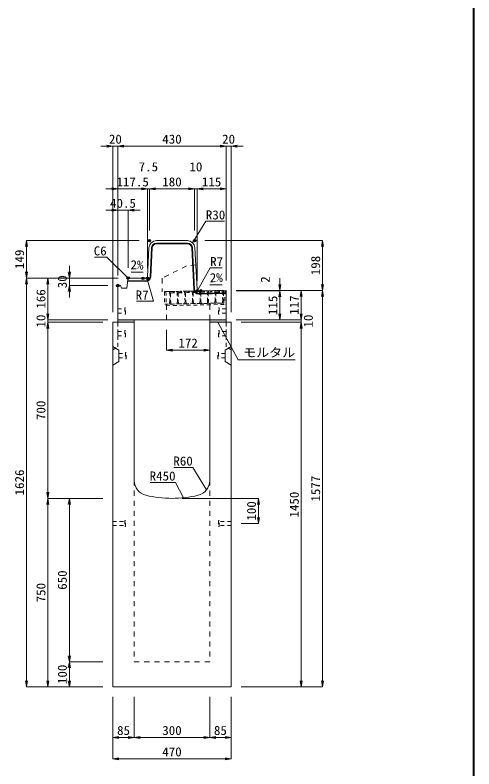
# Model space of a CAD drawing. Units: millimetres at full size. Extents: x -22536 to 51867, y -19720 to 38340.
# Drawn here: x 22776 to 24600, y -6496 to -3498 of the extents above; entities that cross this region are included whole.
import ezdxf
from ezdxf.enums import TextEntityAlignment as Align

# ---------------------------------------------------------------- set-up
doc = ezdxf.new("R2010")
doc.units = ezdxf.units.MM
doc.header["$LTSCALE"] = 20
doc.header["$PDMODE"] = 32
doc.header["$PDSIZE"] = 10
doc.linetypes.add('USER1', pattern=[2, 1, -1])
doc.linetypes.add('USER2', pattern=[1.35, 0.75, -0.6])
for name, color, linetype, lineweight in [('インサート', 3, 'USER2', 9), ('グレーチング', 7, 'USER2', 5), ('モルタル', 7, 'Continuous', 9), ('受枠', 3, 'USER2', 9), ('図枠', 7, 'Continuous', 5), ('寸法線', 7, 'Continuous', 13), ('引出線', 4, 'Continuous', 13), ('本体', 2, 'Continuous', 13), ('目地', 132, 'Continuous', 5)]:
    doc.layers.add(name, color=color, linetype=linetype, lineweight=lineweight)
doc.layers.add('作業エリア', color=11, linetype='Continuous')
doc.styles.add('ＭＳ 明朝', font='')
doc.styles.get('ＭＳ 明朝').set_extended_font_data('MS Mincho')

# ---------------------------------------------------------------- blocks, each defined once
blk = doc.blocks.new('open_arrow')
at = {"color": 0, "linetype": 'Continuous', "lineweight": -2}
blk.add_lwpolyline([(7.5, 1.25), (0, 0), (7.5, -1.25)], dxfattribs=at)

msp = doc.modelspace()

# ---------------------------------------------------------------- hatches: boundary and pattern name
at = {"layer": 'モルタル'}
for points in [[(23250, -4720), (23250, -4710), (23185, -4710), (23185, -4720)], [(23615, -4720), (23615, -4710), (23550, -4710), (23550, -4720)]]:
    msp.add_hatch(color=256, dxfattribs=at).paths.add_polyline_path(points)

# ---------------------------------------------------------------- linework, layer by layer
at = {"layer": 'インサート'}
for p, q in [((23185, -4666.5), (23212, -4666.5)), ((23185, -4666.5), (23185, -4683.5)), ((23215, -4662.5), (23212, -4662.5)), ((23212, -4662.5), (23212, -4687.5)), ((23215, -4687.5), (23215, -4662.5)), ((23585, -4662.5), (23588, -4662.5)), ((23585, -4687.5), (23585, -4662.5)), ((23588, -4662.5), (23588, -4687.5)), ((23615, -4666.5), (23588, -4666.5)), ((23615, -4666.5), (23615, -4683.5)), ((23185, -4683.5), (23212, -4683.5)), ((23212, -4687.5), (23215, -4687.5)), ((23588, -4687.5), (23585, -4687.5)), ((23615, -4683.5), (23588, -4683.5)), ((23185, -4756.5), (23212, -4756.5)), ((23185, -4756.5), (23185, -4773.5)), ((23215, -4752.5), (23212, -4752.5)), ((23212, -4752.5), (23212, -4777.5)), ((23215, -4777.5), (23215, -4752.5)), ((23585, -4752.5), (23588, -4752.5)), ((23585, -4777.5), (23585, -4752.5)), ((23588, -4752.5), (23588, -4777.5)), ((23615, -4756.5), (23588, -4756.5)), ((23615, -4756.5), (23615, -4773.5)), ((23185, -4773.5), (23212, -4773.5)), ((23212, -4777.5), (23215, -4777.5)), ((23588, -4777.5), (23585, -4777.5)), ((23615, -4773.5), (23588, -4773.5)), ((23188.2, -4844.5), (23215.2, -4844.5)), ((23188.2, -4844.5), (23188.2, -4861.5)), ((23218.2, -4840.5), (23215.2, -4840.5)), ((23215.2, -4840.5), (23215.2, -4865.5)), ((23218.2, -4865.5), (23218.2, -4840.5)), ((23581.8, -4840.5), (23584.8, -4840.5)), ((23581.8, -4865.5), (23581.8, -4840.5)), ((23584.8, -4840.5), (23584.8, -4865.5)), ((23611.8, -4844.5), (23584.8, -4844.5)), ((23611.8, -4844.5), (23611.8, -4861.5)), ((23188.2, -4861.5), (23215.2, -4861.5)), ((23215.2, -4865.5), (23218.2, -4865.5)), ((23584.8, -4865.5), (23581.8, -4865.5)), ((23611.8, -4861.5), (23584.8, -4861.5)), ((23165, -5511.5), (23212, -5511.5)), ((23165, -5511.5), (23165, -5528.5)), ((23215, -5507.5), (23212, -5507.5)), ((23212, -5507.5), (23212, -5532.5)), ((23215, -5532.5), (23215, -5507.5)), ((23588, -5507.5), (23585, -5507.5)), ((23585, -5507.5), (23585, -5532.5)), ((23588, -5532.5), (23588, -5507.5)), ((23635, -5511.5), (23588, -5511.5)), ((23635, -5528.5), (23635, -5511.5)), ((23165, -5528.5), (23212, -5528.5)), ((23212, -5532.5), (23215, -5532.5)), ((23585, -5532.5), (23588, -5532.5)), ((23635, -5528.5), (23588, -5528.5))]:
    msp.add_line(p, q, dxfattribs=at)
at = {"layer": 'グレーチング'}
for p, q in [((23389.92, -4597.5), (23604.88, -4593.2)), ((23395.04, -4603.4), (23419.92, -4596.9)), ((23395.04, -4603.4), (23420.04, -4602.9)), ((23425.04, -4602.8), (23449.91, -4596.3)), ((23425.04, -4602.8), (23450.03, -4602.3)), ((23455.03, -4602.2), (23479.91, -4595.7)), ((23455.03, -4602.2), (23480.03, -4601.7)), ((23485.03, -4601.6), (23509.9, -4595.1)), ((23485.03, -4601.6), (23510.02, -4601.1)), ((23515.02, -4601), (23539.89, -4594.5)), ((23515.02, -4601), (23540.01, -4600.5)), ((23545.01, -4600.4), (23569.89, -4593.9)), ((23545.01, -4600.4), (23570.01, -4599.9)), ((23575.01, -4599.8), (23599.88, -4593.3)), ((23575.01, -4599.8), (23600, -4599.3)), ((23390.92, -4647.49), (23605.88, -4643.19))]:
    msp.add_line(p, q, dxfattribs=at)
for points in [[(23389.92, -4597.5), (23394.92, -4597.4), (23395.04, -4603.4), (23394.06, -4604.42), (23394.78, -4640.41), (23395.8, -4641.39), (23395.92, -4647.39), (23390.92, -4647.49), (23390.8, -4641.49), (23391.78, -4640.47), (23391.06, -4604.48), (23390.04, -4603.5)], [(23419.92, -4596.9), (23424.92, -4596.8), (23425.04, -4602.8), (23424.06, -4603.82), (23424.78, -4639.81), (23425.8, -4640.79), (23425.92, -4646.79), (23420.92, -4646.89), (23420.8, -4640.89), (23421.78, -4639.87), (23421.06, -4603.88), (23420.04, -4602.9)], [(23449.91, -4596.3), (23454.91, -4596.2), (23455.03, -4602.2), (23454.05, -4603.22), (23454.77, -4639.21), (23455.79, -4640.19), (23455.91, -4646.19), (23450.91, -4646.29), (23450.79, -4640.29), (23451.77, -4639.27), (23451.05, -4603.28), (23450.03, -4602.3)], [(23479.91, -4595.7), (23484.91, -4595.6), (23485.03, -4601.6), (23484.05, -4602.62), (23484.77, -4638.61), (23485.79, -4639.59), (23485.91, -4645.59), (23480.91, -4645.69), (23480.79, -4639.69), (23481.77, -4638.67), (23481.05, -4602.68), (23480.03, -4601.7)], [(23509.9, -4595.1), (23514.9, -4595), (23515.02, -4601), (23514.04, -4602.02), (23514.76, -4638.01), (23515.78, -4638.99), (23515.9, -4644.99), (23510.9, -4645.09), (23510.78, -4639.09), (23511.76, -4638.07), (23511.04, -4602.08), (23510.02, -4601.1)], [(23539.89, -4594.5), (23544.89, -4594.4), (23545.01, -4600.4), (23544.03, -4601.42), (23544.75, -4637.41), (23545.77, -4638.39), (23545.89, -4644.39), (23540.89, -4644.49), (23540.77, -4638.49), (23541.75, -4637.47), (23541.03, -4601.48), (23540.01, -4600.5)], [(23569.89, -4593.9), (23574.89, -4593.8), (23575.01, -4599.8), (23574.03, -4600.82), (23574.75, -4636.81), (23575.77, -4637.79), (23575.89, -4643.79), (23570.89, -4643.89), (23570.77, -4637.89), (23571.75, -4636.87), (23571.03, -4600.88), (23570.01, -4599.9)], [(23599.88, -4593.3), (23604.88, -4593.2), (23605, -4599.2), (23604.02, -4600.22), (23604.74, -4636.21), (23605.76, -4637.19), (23605.88, -4643.19), (23600.88, -4643.29), (23600.76, -4637.29), (23601.74, -4636.27), (23601.02, -4600.28), (23600, -4599.3)]]:
    msp.add_lwpolyline(points, close=True, dxfattribs=at)
at = {"layer": 'モルタル'}
for points in [[(23185, -4710), (23250, -4710), (23250, -4720), (23185, -4720)], [(23550, -4710), (23615, -4710), (23615, -4720), (23550, -4720)]]:
    msp.add_lwpolyline(points, close=True, dxfattribs=at)
at = {"layer": '作業エリア'}
for p in [(23310, -4395), (23490, -4395), (23225.5, -4543.81), (23285, -4545), (23302.5, -4545), (23185, -4573.81), (23500, -4595), (23515, -4595)]:
    msp.add_point(p, dxfattribs=at)
at = {"layer": '受枠'}
for p, q in [((23369.93, -4597.9), (23612.88, -4593.04)), ((23369.93, -4597.9), (23370.93, -4647.89)), ((23375.93, -4597.78), (23377.05, -4653.77)), ((23606.88, -4593.16), (23607.88, -4643.15)), ((23612.88, -4593.04), (23614, -4649.03)), ((23370.93, -4647.89), (23607.88, -4643.15)), ((23550.89, -4644.29), (23551.01, -4650.29)), ((23377.05, -4653.77), (23614, -4649.03))]:
    msp.add_line(p, q, dxfattribs=at)
at = {"layer": '図枠', "lineweight": 40}
msp.add_line((24600, -18220), (24600, -1600), dxfattribs=at)
at = {"layer": '寸法線'}
for p, q in [((23233, -4019.42), (23117, -4019.42)), ((23165, -4680), (23165, -4019.42)), ((23185, -4019.42), (23615, -4019.42)), ((23185, -4533.81), (23185, -4019.42)), ((23185, -4533.81), (23185, -4019.42)), ((23567, -4019.42), (23683, -4019.42)), ((23615, -4553), (23615, -4019.42)), ((23615, -4553), (23615, -4019.42)), ((23635, -4680), (23635, -4019.42)), ((23137, -4189.42), (23302.5, -4189.42)), ((23185, -4533.81), (23185, -4189.42)), ((23254.5, -4189.42), (23358, -4189.42)), ((23302.5, -4505), (23302.5, -4189.42)), ((23302.5, -4505), (23302.5, -4189.42)), ((23310, -4355), (23310, -4189.42)), ((23310, -4189.42), (23490, -4189.42)), ((23310, -4355), (23310, -4189.42)), ((23442, -4189.42), (23548, -4189.42)), ((23490, -4355), (23490, -4189.42)), ((23490, -4355), (23490, -4189.42)), ((23500, -4555), (23500, -4189.42)), ((23500, -4189.42), (23615, -4189.42)), ((23500, -4555), (23500, -4189.42)), ((23615, -4553), (23615, -4189.42)), ((23137, -4274.42), (23273.5, -4274.42)), ((23185, -4533.81), (23185, -4274.42)), ((23225.5, -4503.81), (23225.5, -4274.42)), ((22822.06, -4395), (22822.06, -4543.81)), ((23270, -4395), (22822.06, -4395)), ((23530, -4395), (23998.78, -4395)), ((23998.78, -4395), (23998.78, -4593)), ((22992.06, -4495.81), (22992.06, -4621.81)), ((23185.5, -4543.81), (22822.06, -4543.81)), ((22822.06, -6170), (22822.06, -4543.81)), ((23185.5, -4543.81), (22822.06, -4543.81)), ((22907.06, -4543.81), (22907.06, -4710)), ((23185.5, -4543.81), (22907.06, -4543.81)), ((23185.5, -4543.81), (22992.06, -4543.81)), ((23828.78, -4545), (23828.78, -4643)), ((23145, -4573.81), (22992.06, -4573.81)), ((23655, -4593), (23828.78, -4593)), ((23655, -4593), (23913.78, -4593)), ((23655, -4593), (23998.78, -4593)), ((23655, -4593), (23998.78, -4593)), ((23655, -4595), (23828.78, -4595)), ((23655, -4595), (23828.78, -4595)), ((23828.78, -4595), (23828.78, -4710)), ((23913.78, -4593), (23913.78, -4710)), ((23998.78, -4593), (23998.78, -6170)), ((22907.06, -4662), (22907.06, -4768)), ((23913.78, -4662), (23913.78, -4768)), ((23145, -4710), (22907.06, -4710)), ((23145, -4710), (22907.06, -4710)), ((23125, -4720), (22907.06, -4720)), ((22907.06, -4720), (22907.06, -5420)), ((23125, -4720), (22907.06, -4720)), ((23655, -4710), (23828.78, -4710)), ((23655, -4710), (23913.78, -4710)), ((23655, -4710), (23913.78, -4710)), ((23675, -4720), (23913.78, -4720)), ((23675, -4720), (23913.78, -4720)), ((23913.78, -4720), (23913.78, -6170)), ((23378, -4750), (23378, -4830.23)), ((23378, -4830.23), (23550, -4830.23)), ((23125, -5420), (22907.06, -5420)), ((22907.06, -6170), (22907.06, -5420)), ((23125, -5420), (22907.06, -5420)), ((22992.06, -5420), (22992.06, -6070)), ((23125, -5420), (22992.06, -5420)), ((23440, -5420), (23743.78, -5420)), ((23743.78, -5420), (23743.78, -5520)), ((23675, -5520), (23743.78, -5520)), ((23125, -6070), (22992.06, -6070)), ((22992.06, -6070), (22992.06, -6170)), ((23125, -6070), (22992.06, -6070)), ((23125, -6170), (22822.06, -6170)), ((23125, -6170), (22907.06, -6170)), ((23125, -6170), (22992.06, -6170)), ((23675, -6170), (23913.78, -6170)), ((23675, -6170), (23998.78, -6170)), ((23165, -6210), (23165, -6371.16)), ((23165, -6210), (23165, -6456.16)), ((23250, -6210), (23250, -6371.16)), ((23250, -6210), (23250, -6371.16)), ((23550, -6210), (23550, -6371.16)), ((23550, -6210), (23550, -6371.16)), ((23635, -6210), (23635, -6371.16)), ((23635, -6210), (23635, -6456.16)), ((23165, -6371.16), (23250, -6371.16)), ((23250, -6371.16), (23550, -6371.16)), ((23550, -6371.16), (23635, -6371.16)), ((23165, -6456.16), (23635, -6456.16))]:
    msp.add_line(p, q, dxfattribs=at)
at = {"layer": '引出線'}
for points in [[(23482.14, -4403.26), (23534.6, -4317.93), (23609.27, -4317.93)], [(23228.13, -4546.85), (23140.5, -4461.04), (23092.16, -4461.04)], [(23286.1, -4520.96), (23237.36, -4519.98), (23286.11, -4520.96)], [(23501.83, -4593.07), (23551.86, -4503.47), (23599.79, -4503.47)], [(23300.67, -4543.07), (23327.18, -4636.44), (23259.25, -4636.44)], [(23550.86, -4571.41), (23599.57, -4570.44), (23550.83, -4571.41)], [(23582.5, -4720), (23663.13, -4869.03), (23889.05, -4869.03)], [(23537.07, -5386.68), (23482.66, -5296.79), (23407.98, -5296.79)], [(23446.44, -5417.6), (23414.22, -5356.45), (23313.21, -5356.45)]]:
    msp.add_lwpolyline(points, dxfattribs=at)
at = {"layer": '本体'}
for p, q in [((23338.54, -4395), (23461.46, -4395)), ((23302.83, -4538.35), (23308.57, -4423.5)), ((23499.67, -4588.35), (23491.43, -4423.5)), ((23224.76, -4549.76), (23220.5, -4583.81)), ((23224.76, -4549.76), (23231.5, -4543.93)), ((23231.5, -4543.93), (23285, -4545)), ((23285, -4545), (23295.84, -4545)), ((23185, -4710), (23185, -4573.81)), ((23195, -4573.81), (23185, -4573.81)), ((23200, -4583.81), (23195, -4573.81)), ((23220.5, -4583.81), (23200, -4583.81)), ((23515, -4595), (23506.66, -4595)), ((23615, -4593), (23515, -4595)), ((23615, -4710), (23615, -4593)), ((23165, -4720), (23165, -6170)), ((23165, -4720), (23250, -4720)), ((23185, -4710), (23615, -4710)), ((23250, -4720), (23250, -5349.47)), ((23550, -4720), (23635, -4720)), ((23550, -4720), (23550, -5349.47)), ((23635, -4720), (23635, -6170)), ((23165, -6170), (23635, -6170))]:
    msp.add_line(p, q, dxfattribs=at)
at = {"layer": '本体', "linetype": 'USER1'}
for p, q in [((23458, -4495), (23361, -4545)), ((23494.85, -4492), (23458, -4495)), ((23361, -4545), (23361, -4598.08)), ((23515, -4595), (23361, -4598.08)), ((23550, -4710), (23550, -4644.31)), ((23378, -4710), (23378, -4647.75))]:
    msp.add_line(p, q, dxfattribs=at)
at = {"layer": '本体', "linetype": 'USER2', "lineweight": 9}
for p, q in [((23185, -4817), (23185, -4720)), ((23615, -4817), (23615, -4720)), ((23165, -4829.5), (23185, -4817)), ((23635, -4829.5), (23615, -4817))]:
    msp.add_line(p, q, dxfattribs=at)
at = {"layer": '本体', "lineweight": 9}
for p, q in [((23165, -4816), (23188.2, -4830.5)), ((23634.58, -4816.26), (23611.8, -4830.5)), ((23188.2, -4830.5), (23188.2, -4875.5)), ((23611.8, -4830.5), (23611.8, -4875.5)), ((23188.2, -4875.5), (23165, -4890)), ((23611.8, -4875.5), (23635, -4890))]:
    msp.add_line(p, q, dxfattribs=at)
at = {"layer": '本体', "linetype": 'USER1', "lineweight": 15}
for p, q in [((23250, -5349.47), (23250, -6070)), ((23550, -5349.47), (23550, -6070)), ((23250, -6070), (23550, -6070))]:
    msp.add_line(p, q, dxfattribs=at)
at = {"layer": '本体'}
for centre, radius, start, end in [((23338.54, -4425), 30, 90, 177.13759), ((23461.46, -4425), 30, 2.86241, 90), ((23295.84, -4538), 7, 270, 357.13759), ((23506.66, -4588), 7, 182.86241, 270), ((23310, -5349.47), 60, 180, 256.65764), ((23490, -5349.47), 60, 283.34236, 0), ((23400, -4970), 450, 256.65764, 283.34236)]:
    msp.add_arc(centre, radius, start, end, dxfattribs=at)
at = {"layer": '目地'}
for p, q in [((23338.54, -4405), (23461.46, -4405)), ((23312.81, -4539.06), (23318.56, -4424)), ((23315.81, -4539.21), (23321.56, -4424.15)), ((23338.54, -4408), (23461.46, -4408)), ((23478.44, -4424.15), (23486.69, -4589.16)), ((23481.44, -4424), (23489.69, -4589.01)), ((23223.88, -4556.78), (23295.43, -4558.21)), ((23224.25, -4553.79), (23295.49, -4555.21)), ((23507.01, -4605.16), (23615, -4603)), ((23507.07, -4608.16), (23615, -4606))]:
    msp.add_line(p, q, dxfattribs=at)
for centre, radius, start, end in [((23338.54, -4425), 20, 90, 177.13759), ((23461.46, -4425), 20, 2.86241, 90), ((23338.54, -4425), 17, 90, 177.13759), ((23461.46, -4425), 17, 2.86241, 90), ((23295.83, -4538.22), 20, 268.85424, 357.13759), ((23295.83, -4538.22), 17, 268.85424, 357.13759), ((23506.67, -4588.17), 20, 182.86241, 271.14576), ((23506.67, -4588.17), 17, 182.86241, 271.14576)]:
    msp.add_arc(centre, radius, start, end, dxfattribs=at)

# ---------------------------------------------------------------- block references
at = {"layer": '寸法線', "xscale": 3.2, "yscale": 3.2}
for p, rotation in [((23165, -4019.42), 180), ((23615, -4019.42), 180), ((23615, -4019.42), 180), ((23185, -4189.42), 180), ((23302.5, -4189.42), 180), ((23302.5, -4189.42), 180), ((23490, -4189.42), 180), ((23490, -4189.42), 180), ((23615, -4189.42), 180), ((23185, -4274.42), 180), ((22822.06, -4395), 270), ((23998.78, -4395), 270), ((22822.06, -4543.81), 90), ((22992.06, -4543.81), 90), ((22822.06, -4543.81), 270), ((22907.06, -4543.81), 270), ((22992.06, -4573.81), 270), ((23828.78, -4593), 90), ((23998.78, -4593), 90), ((23828.78, -4595), 270), ((23828.78, -4595), 270), ((23913.78, -4593), 270), ((23998.78, -4593), 270), ((22907.06, -4710), 90), ((22907.06, -4710), 90), ((23828.78, -4710), 90), ((23913.78, -4710), 90), ((23913.78, -4710), 90), ((22907.06, -4720), 270), ((22907.06, -4720), 270), ((23913.78, -4720), 270), ((23913.78, -4720), 270), ((23550, -4830.23), 180), ((22907.06, -5420), 90), ((22907.06, -5420), 270), ((22992.06, -5420), 270), ((23743.78, -5420), 270), ((23743.78, -5520), 90), ((22992.06, -6070), 90), ((22992.06, -6070), 270), ((22822.06, -6170), 90), ((22907.06, -6170), 90), ((22992.06, -6170), 90), ((23913.78, -6170), 90), ((23998.78, -6170), 90), ((23250, -6371.16), 180), ((23550, -6371.16), 180), ((23635, -6371.16), 180), ((23635, -6456.16), 180)]:
    msp.add_blockref('open_arrow', p, dxfattribs=dict(at, rotation=rotation))
for p in [(23185, -4019.42), (23185, -4019.42), (23635, -4019.42), (23310, -4189.42), (23310, -4189.42), (23500, -4189.42), (23500, -4189.42), (23225.5, -4274.42), (23378, -4830.23), (23165, -6371.16), (23250, -6371.16), (23550, -6371.16), (23165, -6456.16)]:
    msp.add_blockref('open_arrow', p, dxfattribs=at)
at = {"layer": '引出線', "xscale": 0.0533, "yscale": 0.0533}
for p, rotation in [((23482.14, -4403.26), 58.4), ((23286.1, -4520.96), 178.9), ((23228.13, -4546.85), 135.6), ((23300.67, -4543.07), 285.9), ((23550.86, -4571.41), 1.1), ((23501.83, -4593.07), 60.8), ((23582.5, -4720), 298.4), ((23537.07, -5386.68), 121.2), ((23446.44, -5417.6), 117.8)]:
    msp.add_blockref('open_arrow', p, dxfattribs=dict(at, rotation=rotation))

# ---------------------------------------------------------------- texts
at = {"layer": '寸法線', "style": 'ＭＳ 明朝', "width": 1.05}
for s, p in [('20', (23175, -3991.42)), ('430', (23400, -3991.42)), ('20', (23625, -3991.42)), ('7.5', (23306.25, -4101.42)), ('10', (23495, -4101.42)), ('117.5', (23243.75, -4161.42)), ('180', (23400, -4161.42)), ('115', (23557.5, -4161.42)), ('40.5', (23205.25, -4246.42)), ('172', (23464, -4802.23)), ('85', (23207.5, -6343.16)), ('300', (23400, -6343.16)), ('85', (23592.5, -6343.16)), ('470', (23400, -6428.16))]:
    msp.add_text(s, height=36.03, dxfattribs=at).set_placement(p, align=Align.MIDDLE_CENTER)
for s, p in [('149', (22794.06, -4469.4)), ('198', (23970.78, -4494)), ('30', (22964.06, -4558.81)), ('2', (23770.78, -4549.66)), ('166', (22879.06, -4626.9)), ('115', (23800.78, -4652.5)), ('117', (23885.78, -4651.5)), ('10', (22879.06, -4715)), ('10', (23941.78, -4715)), ('700', (22879.06, -5070)), ('1626', (22794.06, -5356.9)), ('1577', (23970.78, -5381.5)), ('1450', (23885.78, -5445)), ('100', (23715.78, -5470)), ('650', (22964.06, -5745)), ('750', (22879.06, -5795)), ('100', (22964.06, -6120))]:
    msp.add_text(s, height=36.03, rotation=90, dxfattribs=at).set_placement(p, align=Align.MIDDLE_CENTER)
at = {"layer": '引出線', "style": 'ＭＳ 明朝', "width": 1.05}
for s, p in [('R30', (23534.6, -4274.73)), ('R7', (23551.86, -4460.27)), ('モルタル', (23683.13, -4821.92))]:
    msp.add_text(s, height=36.03, dxfattribs=at).set_placement(p, align=Align.TOP_LEFT)
for s, p in [('C6', (23140.5, -4417.84)), ('R7', (23307.18, -4593.24)), ('R60', (23482.66, -5253.59)), ('R450', (23414.22, -5313.25))]:
    msp.add_text(s, height=36.03, dxfattribs=at).set_placement(p, align=Align.TOP_RIGHT)
msp.add_text('2%', height=36.03, rotation=358.854, dxfattribs=at).set_placement((23287.05, -4474.06), align=Align.TOP_RIGHT)
msp.add_text('2%', height=36.03, rotation=1.146, dxfattribs=at).set_placement((23549.89, -4524.52), align=Align.TOP_LEFT)

doc.saveas('drawing.dxf')
